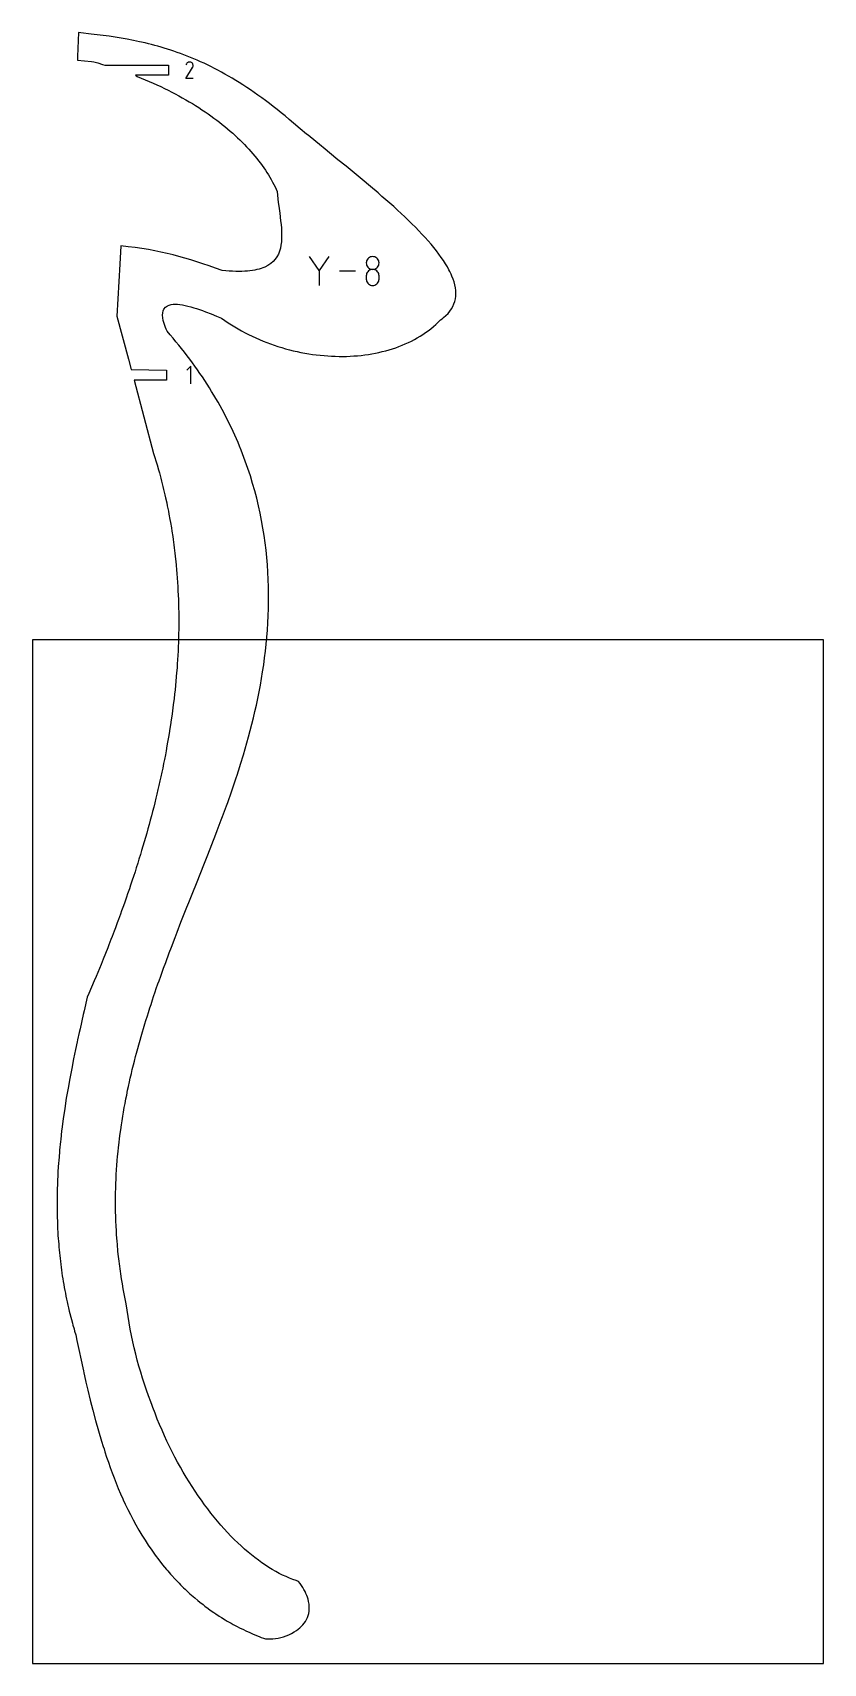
# Model space of a CAD drawing. Extents: x 0 to 216, y 0 to 445.
import ezdxf

# ---------------------------------------------------------------- set-up
doc = ezdxf.new("R2010")
doc.units = 0

msp = doc.modelspace()

# ---------------------------------------------------------------- linework, layer by layer
at = {"layer": 'annotation', "color": 1}
for p, q in [((41.989131, 436.582546), (41.858584, 436.33212)), ((42.092731, 436.729453), (41.989131, 436.582546)), ((42.217028, 436.852085), (42.092731, 436.729453)), ((42.358241, 436.949462), (42.217028, 436.852085)), ((42.512591, 437.020602), (42.358241, 436.949462)), ((42.676296, 437.064521), (42.512591, 437.020602)), ((42.845577, 437.080239), (42.676296, 437.064521)), ((43.016654, 437.066773), (42.845577, 437.080239)), ((43.185746, 437.02314), (43.016654, 437.066773)), ((43.349072, 436.94836), (43.185746, 437.02314)), ((43.49515, 436.844631), (43.349072, 436.94836)), ((43.349072, 436.94836), (43.349072, 436.94836)), ((43.617287, 436.720156), (43.49515, 436.844631)), ((43.714397, 436.578751), (43.617287, 436.720156)), ((43.785394, 436.424231), (43.714397, 436.578751)), ((43.829193, 436.26041), (43.785394, 436.424231)), ((43.844706, 436.091103), (43.829193, 436.26041)), ((41.855776, 432.603512), (43.692988, 435.561187)), ((43.84403, 432.603512), (41.855776, 432.603512)), ((43.692988, 435.561187), (43.695184, 435.563905)), ((43.692988, 435.561187), (43.692988, 435.561187)), ((43.695184, 435.563905), (43.69729, 435.566646)), ((43.69729, 435.566646), (43.69932, 435.569433)), ((43.69932, 435.569433), (43.701288, 435.572289)), ((43.701288, 435.572289), (43.703207, 435.575238)), ((43.703207, 435.575238), (43.705091, 435.578302)), ((43.705091, 435.578302), (43.706955, 435.581505)), ((43.706955, 435.581505), (43.708811, 435.58487)), ((43.708811, 435.58487), (43.710675, 435.588419)), ((43.710675, 435.588419), (43.786533, 435.751293)), ((43.710675, 435.588419), (43.710675, 435.588419)), ((43.786533, 435.751293), (43.830848, 435.920126)), ((43.830848, 435.920126), (43.844706, 436.091103)), ((78.226131, 380.177143), (75.593443, 383.98437)), ((80.858325, 383.98437), (78.226131, 380.177143)), ((91.203389, 382.833814), (91.121869, 382.538125)), ((91.333167, 383.106349), (91.203389, 382.833814)), ((91.50622, 383.350714), (91.333167, 383.106349)), ((91.717567, 383.561893), (91.50622, 383.350714)), ((91.962224, 383.734874), (91.717567, 383.561893)), ((92.23521, 383.86464), (91.962224, 383.734874)), ((92.531542, 383.946177), (92.23521, 383.86464)), ((92.846239, 383.974471), (92.531542, 383.946177)), ((93.160936, 383.946177), (92.846239, 383.974471)), ((92.846239, 383.974471), (92.846239, 383.974471)), ((93.457269, 383.86464), (93.160936, 383.946177)), ((93.730255, 383.734874), (93.457269, 383.86464)), ((93.974912, 383.561893), (93.730255, 383.734874)), ((94.186259, 383.350714), (93.974912, 383.561893)), ((94.359312, 383.106349), (94.186259, 383.350714)), ((94.489089, 382.833814), (94.359312, 383.106349)), ((94.57061, 382.538125), (94.489089, 382.833814)), ((78.226131, 380.483523), (78.226131, 376.091254)), ((88.134598, 380.037812), (83.819048, 380.037812)), ((91.121869, 382.538125), (91.093589, 382.224295)), ((91.093589, 382.224295), (91.093589, 382.224295)), ((91.093589, 382.224295), (91.121885, 381.908991)), ((91.121869, 379.029694), (91.093589, 378.714538)), ((91.093589, 378.714538), (91.093589, 377.84143)), ((91.203389, 379.326417), (91.121869, 379.029694)), ((91.121885, 381.908991), (91.203446, 381.612154)), ((91.333167, 379.599727), (91.203389, 379.326417)), ((91.203446, 381.612154), (91.333277, 381.338758)), ((91.50622, 379.844648), (91.333167, 379.599727)), ((91.333277, 381.338758), (91.506383, 381.093775)), ((91.717567, 380.056201), (91.50622, 379.844648)), ((91.506383, 381.093775), (91.71777, 380.882181)), ((91.962224, 380.229407), (91.717567, 380.056201)), ((91.71777, 380.882181), (91.962444, 380.708949)), ((92.23521, 380.359289), (91.962224, 380.229407)), ((91.962444, 380.708949), (92.235409, 380.579054)), ((92.531542, 380.440869), (92.23521, 380.359289)), ((92.235409, 380.579054), (92.531673, 380.497469)), ((92.846239, 380.469169), (92.531542, 380.440869)), ((92.531673, 380.497469), (92.846239, 380.469169)), ((92.846239, 380.469169), (93.160806, 380.497469)), ((93.160936, 380.440886), (92.846239, 380.469169)), ((92.846239, 380.469169), (92.846239, 380.469169)), ((92.846239, 380.469169), (92.846239, 380.469169)), ((93.160806, 380.497469), (93.457069, 380.579054)), ((93.457269, 380.359346), (93.160936, 380.440886)), ((93.457069, 380.579054), (93.730035, 380.708949)), ((93.730255, 380.229517), (93.457269, 380.359346)), ((93.730035, 380.708949), (93.974709, 380.882181)), ((93.974912, 380.056363), (93.730255, 380.229517)), ((93.974709, 380.882181), (94.186096, 381.093775)), ((94.186259, 379.844852), (93.974912, 380.056363)), ((94.186096, 381.093775), (94.359202, 381.338758)), ((94.359312, 379.599947), (94.186259, 379.844852)), ((94.359202, 381.338758), (94.489032, 381.612154)), ((94.489089, 379.326616), (94.359312, 379.599947)), ((94.489032, 381.612154), (94.570593, 381.908991)), ((94.57061, 379.029825), (94.489089, 379.326616)), ((94.570593, 381.908991), (94.59889, 382.224295)), ((94.59889, 382.224295), (94.57061, 382.538125)), ((94.59889, 378.714538), (94.57061, 379.029825)), ((94.59889, 382.224295), (94.59889, 382.224295)), ((94.59889, 377.84143), (94.59889, 378.714538)), ((94.59889, 378.714538), (94.59889, 378.714538)), ((91.093589, 377.84143), (91.093589, 377.84143)), ((91.093589, 377.84143), (91.121885, 377.526296)), ((91.121885, 377.526296), (91.203446, 377.229914)), ((91.203446, 377.229914), (91.333277, 376.957176)), ((91.333277, 376.957176), (91.506383, 376.712974)), ((91.506383, 376.712974), (91.71777, 376.502202)), ((91.71777, 376.502202), (91.962444, 376.329751)), ((91.962444, 376.329751), (92.235409, 376.200514)), ((92.235409, 376.200514), (92.531673, 376.119384)), ((92.531673, 376.119384), (92.846239, 376.091254)), ((92.846239, 376.091254), (93.160806, 376.119384)), ((92.846239, 376.091254), (92.846239, 376.091254)), ((93.160806, 376.119384), (93.457069, 376.200514)), ((93.457069, 376.200514), (93.730035, 376.329751)), ((93.730035, 376.329751), (93.974709, 376.502202)), ((93.974709, 376.502202), (94.186096, 376.712974)), ((94.186096, 376.712974), (94.359202, 376.957176)), ((94.359202, 376.957176), (94.489032, 377.229914)), ((94.489032, 377.229914), (94.570593, 377.526296)), ((94.570593, 377.526296), (94.59889, 377.84143)), ((43.18469, 354.030489), (42.117589, 352.963086)), ((43.18469, 349.230489), (43.18469, 354.030489))]:
    msp.add_line(p, q, dxfattribs=at)
at = {"layer": 'boundary', "color": 5}
for p, q in [((12.529985, 445.10261), (12.299812, 438.575785)), ((13.126888, 445.035912), (12.529985, 445.10261)), ((16.022847, 444.71056), (13.126888, 445.035912)), ((17.630328, 444.518024), (16.022847, 444.71056)), ((19.248222, 444.312494), (17.630328, 444.518024)), ((20.876904, 444.090649), (19.248222, 444.312494)), ((22.516598, 443.849342), (20.876904, 444.090649)), ((24.167585, 443.585346), (22.516598, 443.849342)), ((25.830321, 443.295581), (24.167585, 443.585346)), ((27.505262, 442.976745), (25.830321, 443.295581)), ((29.192936, 442.625869), (27.505262, 442.976745)), ((30.758188, 442.273662), (29.192936, 442.625869)), ((31.614482, 442.067674), (30.758188, 442.273662)), ((32.474358, 441.851675), (31.614482, 442.067674)), ((33.337835, 441.625373), (32.474358, 441.851675)), ((34.205086, 441.388403), (33.337835, 441.625373)), ((35.076149, 441.140175), (34.205086, 441.388403)), ((35.951156, 440.880372), (35.076149, 441.140175)), ((36.830205, 440.608667), (35.951156, 440.880372)), ((12.299812, 438.575785), (12.26161, 437.601787)), ((12.26161, 437.601787), (16.082392, 437.193704)), ((16.082392, 437.193704), (16.671323, 437.13078)), ((16.671323, 437.13078), (17.783181, 436.810752)), ((17.783181, 436.810752), (19.038597, 436.437487)), ((19.038597, 436.437487), (19.76258, 436.214948)), ((19.76258, 436.214948), (37.127465, 436.214948)), ((37.713438, 440.324577), (36.830205, 440.608667)), ((37.127465, 436.214948), (37.127465, 433.468948)), ((38.600867, 440.027816), (37.713438, 440.324577)), ((39.492644, 439.717977), (38.600867, 440.027816)), ((40.388926, 439.39449), (39.492644, 439.717977)), ((41.289757, 439.057115), (40.388926, 439.39449)), ((42.195395, 438.705488), (41.289757, 439.057115)), ((43.105785, 438.339174), (42.195395, 438.705488)), ((44.021206, 437.957536), (43.105785, 438.339174)), ((44.941667, 437.560618), (44.021206, 437.957536)), ((45.867437, 437.147731), (44.941667, 437.560618)), ((46.798498, 436.718651), (45.867437, 437.147731)), ((47.735114, 436.272667), (46.798498, 436.718651)), ((48.677415, 435.809854), (47.735114, 436.272667)), ((37.127465, 433.468948), (28.082381, 433.468949)), ((28.082381, 433.468949), (28.511931, 433.147228)), ((28.511931, 433.147228), (29.625868, 432.700156)), ((29.625868, 432.700156), (30.7244, 432.245488)), ((30.7244, 432.245488), (31.807494, 431.78349)), ((31.807494, 431.78349), (32.875263, 431.314187)), ((49.625487, 435.32941), (48.677415, 435.809854)), ((50.579478, 434.831083), (49.625487, 435.32941)), ((51.539527, 434.314623), (50.579478, 434.831083)), ((52.505911, 433.779343), (51.539527, 434.314623)), ((53.478695, 433.225084), (52.505911, 433.779343)), ((54.458004, 432.651346), (53.478695, 433.225084)), ((55.44405, 432.057659), (54.458004, 432.651346)), ((56.43698, 431.443661), (55.44405, 432.057659)), ((32.875263, 431.314187), (33.927708, 430.837843)), ((33.927708, 430.837843), (34.964887, 430.354507)), ((34.964887, 430.354507), (35.98682, 429.864551)), ((35.98682, 429.864551), (36.993544, 429.367652)), ((36.993544, 429.367652), (37.985087, 428.864428)), ((37.985087, 428.864428), (38.961461, 428.354744)), ((38.961461, 428.354744), (39.922632, 427.838941)), ((39.922632, 427.838941), (40.868606, 427.316775)), ((40.868606, 427.316775), (41.799525, 426.788831)), ((57.436936, 430.809056), (56.43698, 431.443661)), ((58.444133, 430.153345), (57.436936, 430.809056)), ((59.458719, 429.476212), (58.444133, 430.153345)), ((60.480866, 428.777077), (59.458719, 429.476212)), ((61.510761, 428.055631), (60.480866, 428.777077)), ((62.548471, 427.311662), (61.510761, 428.055631)), ((63.594223, 426.544232), (62.548471, 427.311662)), ((41.799525, 426.788831), (42.715242, 426.254995)), ((42.715242, 426.254995), (43.615853, 425.715389)), ((43.615853, 425.715389), (44.501376, 425.170358)), ((44.501376, 425.170358), (45.371733, 424.619821)), ((45.371733, 424.619821), (46.226996, 424.063958)), ((46.226996, 424.063958), (47.067176, 423.502985)), ((47.067176, 423.502985), (47.892164, 422.936991)), ((47.892164, 422.936991), (48.702004, 422.366216)), ((64.648218, 425.753359), (63.594223, 426.544232)), ((65.710696, 424.938585), (64.648218, 425.753359)), ((66.781693, 424.099398), (65.710696, 424.938585)), ((67.861388, 423.235361), (66.781693, 424.099398)), ((68.950005, 422.345969), (67.861388, 423.235361)), ((48.702004, 422.366216), (49.496655, 421.790503)), ((49.496655, 421.790503), (50.276188, 421.210413)), ((50.276188, 421.210413), (51.040561, 420.62588)), ((51.040561, 420.62588), (51.789756, 420.036857)), ((51.789756, 420.036857), (52.523646, 419.443913)), ((52.523646, 419.443913), (53.242398, 418.846608)), ((53.242398, 418.846608), (53.945823, 418.245577)), ((70.047726, 421.431108), (68.950005, 422.345969)), ((71.227324, 420.429834), (70.047726, 421.431108)), ((73.071789, 418.867877), (71.227324, 420.429834)), ((74.804326, 417.423824), (73.071789, 418.867877)), ((53.945823, 418.245577), (54.634071, 417.640778)), ((54.634071, 417.640778), (55.306903, 417.032354)), ((55.306903, 417.032354), (55.964511, 416.420506)), ((55.964511, 416.420506), (56.60676, 415.805318)), ((56.60676, 415.805318), (57.233618, 415.186903)), ((57.233618, 415.186903), (57.845132, 414.565333)), ((57.845132, 414.565333), (58.441236, 413.941043)), ((75.200888, 417.095283), (74.804326, 417.423824)), ((78.872888, 414.083639), (75.200888, 417.095283)), ((79.286016, 413.744566), (78.872888, 414.083639)), ((58.441236, 413.941043), (59.021821, 413.313809)), ((59.021821, 413.313809), (59.58689, 412.683948)), ((59.58689, 412.683948), (60.136602, 412.051687)), ((60.136602, 412.051687), (60.670647, 411.417109)), ((60.670647, 411.417109), (61.189253, 410.780141)), ((61.189253, 410.780141), (61.692125, 410.141264)), ((61.692125, 410.141264), (62.179477, 409.500397)), ((62.179477, 409.500397), (62.651151, 408.857642)), ((83.372443, 410.421721), (79.286016, 413.744566)), ((85.569311, 408.630919), (83.372443, 410.421721)), ((62.651151, 408.857642), (63.1072, 408.213454)), ((63.1072, 408.213454), (63.547431, 407.567648)), ((63.547431, 407.567648), (63.972001, 406.920558)), ((63.972001, 406.920558), (64.380791, 406.272078)), ((64.380791, 406.272078), (64.773789, 405.622847)), ((64.773789, 405.622847), (65.150995, 404.972433)), ((87.784187, 406.814924), (85.569311, 408.630919)), ((90.004777, 404.977845), (87.784187, 406.814924)), ((65.150995, 404.972433), (65.512298, 404.321323)), ((65.512298, 404.321323), (65.857664, 403.669543)), ((65.857664, 403.669543), (66.187252, 403.017344)), ((66.187252, 403.017344), (66.500852, 402.364706)), ((66.500852, 402.364706), (66.798503, 401.711965)), ((66.798503, 401.711965), (66.871856, 400.757988)), ((66.871856, 400.757988), (66.959207, 399.773401)), ((92.218505, 403.123427), (90.004777, 404.977845)), ((94.300637, 401.353666), (92.218505, 403.123427)), ((95.38617, 400.417192), (94.300637, 401.353666)), ((66.959207, 399.773401), (67.067529, 398.776041)), ((67.067529, 398.776041), (67.191015, 397.7694)), ((67.191015, 397.7694), (67.454578, 395.778331)), ((96.461861, 399.478659), (95.38617, 400.417192)), ((97.52622, 398.538841), (96.461861, 399.478659)), ((98.577388, 397.598284), (97.52622, 398.538841)), ((99.613736, 396.657508), (98.577388, 397.598284)), ((100.633497, 395.716745), (99.613736, 396.657508)), ((67.454578, 395.778331), (67.711449, 393.751683)), ((67.711449, 393.751683), (67.824028, 392.719097)), ((67.824028, 392.719097), (67.911344, 391.73041)), ((67.911344, 391.73041), (67.971146, 390.756934)), ((101.635065, 394.776928), (100.633497, 395.716745)), ((102.616656, 393.838279), (101.635065, 394.776928)), ((103.576465, 392.901502), (102.616656, 393.838279)), ((104.512752, 391.966966), (103.576465, 392.901502)), ((105.423746, 391.03557), (104.512752, 391.966966)), ((67.923717, 387.955397), (67.811345, 387.079987)), ((67.983786, 388.870153), (67.923717, 387.955397)), ((67.971146, 390.756934), (67.997402, 389.802352)), ((67.997402, 389.802352), (67.983786, 388.870153)), ((106.307762, 390.107457), (105.423746, 391.03557)), ((107.162909, 389.183422), (106.307762, 390.107457)), ((107.987374, 388.263946), (107.162909, 389.183422)), ((108.779452, 387.349488), (107.987374, 388.263946)), ((109.537309, 386.440834), (108.779452, 387.349488)), ((24.083151, 386.896796), (23.804229, 381.870173)), ((26.069595, 386.678011), (24.083151, 386.896796)), ((27.980086, 386.435502), (26.069595, 386.678011)), ((29.823441, 386.168683), (27.980086, 386.435502)), ((31.608473, 385.876708), (29.823441, 386.168683)), ((33.343905, 385.559082), (31.608473, 385.876708)), ((35.03871, 385.215036), (33.343905, 385.559082)), ((36.701647, 384.843828), (35.03871, 385.215036)), ((38.341626, 384.444974), (36.701647, 384.843828)), ((39.96754, 384.017678), (38.341626, 384.444974)), ((41.588286, 383.561164), (39.96754, 384.017678)), ((43.213012, 383.074838), (41.588286, 383.561164)), ((44.850586, 382.557895), (43.213012, 383.074838)), ((66.247833, 383.27073), (65.682485, 382.648279)), ((66.714894, 383.945021), (66.247833, 383.27073)), ((67.098599, 384.666653), (66.714894, 383.945021)), ((67.405037, 385.432131), (67.098599, 384.666653)), ((67.640604, 386.237671), (67.405037, 385.432131)), ((67.811345, 387.079987), (67.640604, 386.237671)), ((110.259057, 385.538247), (109.537309, 386.440834)), ((110.943013, 384.64263), (110.259057, 385.538247)), ((111.587292, 383.75438), (110.943013, 384.64263)), ((112.190012, 382.873985), (111.587292, 383.75438)), ((112.749469, 382.002136), (112.190012, 382.873985)), ((23.804229, 381.870173), (23.023254, 367.680496)), ((46.510247, 382.009538), (44.850586, 382.557895)), ((48.201028, 381.429136), (46.510247, 382.009538)), ((49.932218, 380.815785), (48.201028, 381.429136)), ((51.713044, 380.168699), (49.932218, 380.815785)), ((52.70994, 380.073741), (51.713044, 380.168699)), ((53.667968, 380.001109), (52.70994, 380.073741)), ((54.58781, 379.950765), (53.667968, 380.001109)), ((55.469952, 379.922235), (54.58781, 379.950765)), ((56.315016, 379.914954), (55.469952, 379.922235)), ((57.123803, 379.928613), (56.315016, 379.914954)), ((57.896939, 379.962741), (57.123803, 379.928613)), ((58.634974, 380.017088), (57.896939, 379.962741)), ((59.338682, 380.091077), (58.634974, 380.017088)), ((60.008646, 380.18419), (59.338682, 380.091077)), ((60.645678, 380.296355), (60.008646, 380.18419)), ((61.250491, 380.42665), (60.645678, 380.296355)), ((61.823669, 380.575141), (61.250491, 380.42665)), ((62.365991, 380.741144), (61.823669, 380.575141)), ((62.878203, 380.924195), (62.365991, 380.741144)), ((63.361091, 381.123932), (62.878203, 380.924195)), ((64.241495, 381.571703), (63.361091, 381.123932)), ((65.013347, 382.081101), (64.241495, 381.571703)), ((65.682485, 382.648279), (65.013347, 382.081101)), ((113.263846, 381.139434), (112.749469, 382.002136)), ((113.674711, 380.399504), (113.263846, 381.139434)), ((113.920974, 379.919822), (113.674711, 380.399504)), ((114.293511, 379.13826), (113.920974, 379.919822)), ((114.497243, 378.667118), (114.293511, 379.13826)), ((114.816515, 377.846055), (114.497243, 378.667118)), ((115.081926, 377.036957), (114.816515, 377.846055)), ((115.291437, 376.240311), (115.081926, 377.036957)), ((115.443448, 375.456586), (115.291437, 376.240311)), ((115.536138, 374.686543), (115.443448, 375.456586)), ((115.56765, 373.930842), (115.536138, 374.686543)), ((115.536327, 373.189861), (115.56765, 373.930842)), ((35.642671, 369.143551), (35.859979, 369.642888)), ((35.859979, 369.642888), (36.254461, 370.151794)), ((36.254461, 370.151794), (36.81982, 370.550854)), ((36.81982, 370.550854), (37.316957, 370.752423)), ((37.316957, 370.752423), (37.824139, 370.876532)), ((37.824139, 370.876532), (38.379712, 370.946653)), ((38.379712, 370.946653), (38.923415, 370.967563)), ((38.923415, 370.967563), (39.560884, 370.944574)), ((39.560884, 370.944574), (40.234124, 370.877931)), ((40.234124, 370.877931), (40.938753, 370.771426)), ((40.938753, 370.771426), (41.670459, 370.628683)), ((41.670459, 370.628683), (42.424661, 370.453376)), ((42.424661, 370.453376), (43.19695, 370.249095)), ((43.19695, 370.249095), (43.982978, 370.019579)), ((43.982978, 370.019579), (44.778077, 369.76867)), ((44.778077, 369.76867), (45.577858, 369.499706)), ((45.577858, 369.499706), (46.377723, 369.216517)), ((113.930564, 369.085971), (114.375569, 369.726447)), ((114.375569, 369.726447), (114.747281, 370.385006)), ((114.747281, 370.385006), (115.047545, 371.061213)), ((115.047545, 371.061213), (115.278047, 371.75439)), ((115.278047, 371.75439), (115.440363, 372.464207)), ((115.440363, 372.464207), (115.536327, 373.189861)), ((23.023254, 367.680496), (26.161039, 355.94362)), ((35.491868, 367.994649), (35.526926, 368.609332)), ((35.542126, 367.295854), (35.491868, 367.994649)), ((35.526926, 368.609332), (35.642671, 369.143551)), ((35.682543, 366.509088), (35.542126, 367.295854)), ((35.889034, 365.73139), (35.682543, 366.509088)), ((36.07317, 365.155587), (35.889034, 365.73139)), ((36.253859, 364.656332), (36.07317, 365.155587)), ((46.377723, 369.216517), (47.17301, 368.923034)), ((47.17301, 368.923034), (48.731808, 368.319229)), ((48.731808, 368.319229), (50.216974, 367.718096)), ((50.216974, 367.718096), (51.590883, 367.149357)), ((51.590883, 367.149357), (52.468094, 366.52381)), ((52.468094, 366.52381), (53.359204, 365.917364)), ((53.359204, 365.917364), (54.263475, 365.329871)), ((54.263475, 365.329871), (55.1806, 364.761729)), ((109.420451, 364.851942), (110.087144, 365.438057)), ((110.087144, 365.438057), (110.733224, 366.04475)), ((110.733224, 366.04475), (111.358212, 366.672277)), ((111.358212, 366.672277), (111.772815, 366.996027)), ((111.772815, 366.996027), (112.186483, 367.316556)), ((112.186483, 367.316556), (112.814353, 367.862089)), ((112.814353, 367.862089), (113.410725, 368.464471)), ((113.410725, 368.464471), (113.930564, 369.085971)), ((36.460811, 364.13215), (36.253859, 364.656332)), ((36.694806, 363.582678), (36.460811, 364.13215)), ((37.519628, 362.640994), (36.694806, 363.582678)), ((38.330635, 361.696071), (37.519628, 362.640994)), ((39.127964, 360.747894), (38.330635, 361.696071)), ((39.911538, 359.796563), (39.127964, 360.747894)), ((55.1806, 364.761729), (56.10994, 364.212777)), ((56.10994, 364.212777), (57.051061, 363.682954)), ((57.051061, 363.682954), (58.003396, 363.172287)), ((58.003396, 363.172287), (58.966277, 362.680898)), ((58.966277, 362.680898), (59.939372, 362.208723)), ((59.939372, 362.208723), (60.922123, 361.755897)), ((60.922123, 361.755897), (61.913885, 361.322163)), ((61.913885, 361.322163), (62.914074, 360.907921)), ((62.914074, 360.907921), (63.922298, 360.512916)), ((102.585862, 360.502634), (103.412583, 360.90388)), ((103.412583, 360.90388), (104.223815, 361.325658)), ((104.223815, 361.325658), (105.019018, 361.767725)), ((105.019018, 361.767725), (105.797494, 362.2305)), ((105.797494, 362.2305), (106.558741, 362.71361)), ((106.558741, 362.71361), (107.302295, 363.217318)), ((107.302295, 363.217318), (108.027468, 363.741603)), ((108.027468, 363.741603), (108.733674, 364.28652)), ((108.733674, 364.28652), (109.420451, 364.851942)), ((40.681381, 358.842255), (39.911538, 359.796563)), ((41.437658, 357.884959), (40.681381, 358.842255)), ((42.180442, 356.924752), (41.437658, 357.884959)), ((42.909613, 355.961743), (42.180442, 356.924752)), ((63.922298, 360.512916), (64.93793, 360.137193)), ((64.93793, 360.137193), (65.960331, 359.781017)), ((65.960331, 359.781017), (66.989119, 359.444219)), ((66.989119, 359.444219), (68.023564, 359.126716)), ((68.023564, 359.126716), (69.063241, 358.828758)), ((69.063241, 358.828758), (70.107445, 358.55038)), ((70.107445, 358.55038), (71.155721, 358.291432)), ((71.155721, 358.291432), (72.207445, 358.051973)), ((72.207445, 358.051973), (73.262108, 357.832145)), ((73.262108, 357.832145), (74.319045, 357.631899)), ((74.319045, 357.631899), (75.377741, 357.451392)), ((75.377741, 357.451392), (76.437643, 357.290492)), ((76.437643, 357.290492), (77.450189, 357.15562)), ((77.450189, 357.15562), (78.528729, 357.029624)), ((78.528729, 357.029624), (79.559896, 356.929442)), ((79.559896, 356.929442), (80.589516, 356.84908)), ((80.589516, 356.84908), (81.617195, 356.788407)), ((81.617195, 356.788407), (82.642304, 356.747311)), ((82.642304, 356.747311), (83.664246, 356.726074)), ((83.664246, 356.726074), (84.682506, 356.724776)), ((84.682506, 356.724776), (85.696631, 356.743081)), ((85.696631, 356.743081), (86.705879, 356.781487)), ((86.705879, 356.781487), (87.709844, 356.839602)), ((87.709844, 356.839602), (88.707849, 356.917619)), ((88.707849, 356.917619), (89.69937, 357.015713)), ((89.69937, 357.015713), (90.683866, 357.133795)), ((90.683866, 357.133795), (91.660858, 357.271946)), ((91.660858, 357.271946), (92.629593, 357.430078)), ((92.629593, 357.430078), (93.589639, 357.608378)), ((93.589639, 357.608378), (94.540383, 357.806703)), ((94.540383, 357.806703), (95.481314, 358.025293)), ((95.481314, 358.025293), (96.411784, 358.263914)), ((96.411784, 358.263914), (97.331229, 358.522787)), ((97.331229, 358.522787), (98.239229, 358.802023)), ((98.239229, 358.802023), (99.135027, 359.101542)), ((99.135027, 359.101542), (100.018179, 359.421357)), ((100.018179, 359.421357), (100.88805, 359.761414)), ((100.88805, 359.761414), (101.744127, 360.121868)), ((101.744127, 360.121868), (102.585862, 360.502634)), ((26.161039, 355.94362), (26.90625, 353.153487)), ((26.90625, 353.153487), (36.524591, 353.003489)), ((36.524591, 353.003489), (36.524591, 350.257489)), ((43.6254, 354.995791), (42.909613, 355.961743)), ((44.327734, 354.027301), (43.6254, 354.995791)), ((45.0167, 353.056189), (44.327734, 354.027301)), ((45.692324, 352.082501), (45.0167, 353.056189)), ((46.354753, 351.106314), (45.692324, 352.082501)), ((36.524591, 350.257489), (27.7301, 350.257489)), ((27.7301, 350.257489), (33.03767, 330.196933)), ((47.004055, 350.1278), (46.354753, 351.106314)), ((47.640113, 349.146989), (47.004055, 350.1278)), ((48.263116, 348.163838), (47.640113, 349.146989)), ((48.873069, 347.178627), (48.263116, 348.163838)), ((49.470027, 346.191296), (48.873069, 347.178627)), ((50.054189, 345.201869), (49.470027, 346.191296)), ((50.625388, 344.210577), (50.054189, 345.201869)), ((51.183781, 343.217257), (50.625388, 344.210577)), ((51.729527, 342.222345), (51.183781, 343.217257)), ((52.262516, 341.225699), (51.729527, 342.222345)), ((52.782939, 340.227253), (52.262516, 341.225699)), ((53.290831, 339.227347), (52.782939, 340.227253)), ((53.786238, 338.225979), (53.290831, 339.227347)), ((54.26929, 337.223016), (53.786238, 338.225979)), ((54.739894, 336.218865), (54.26929, 337.223016)), ((55.198297, 335.21336), (54.739894, 336.218865)), ((55.644458, 334.206808), (55.198297, 335.21336)), ((56.078476, 333.198929), (55.644458, 334.206808)), ((33.03767, 330.196933), (33.293818, 329.3721)), ((56.50051, 332.190128), (56.078476, 333.198929)), ((56.910502, 331.180411), (56.50051, 332.190128)), ((57.308571, 330.169649), (56.910502, 331.180411)), ((57.694772, 329.158316), (57.308571, 330.169649)), ((33.293818, 329.3721), (33.72791, 327.971254)), ((33.72791, 327.971254), (33.96856, 327.148139)), ((33.96856, 327.148139), (34.38012, 325.73739)), ((34.38012, 325.73739), (34.605696, 324.915458)), ((58.069223, 328.145891), (57.694772, 329.158316)), ((58.432002, 327.13313), (58.069223, 328.145891)), ((58.783126, 326.119516), (58.432002, 327.13313)), ((59.122755, 325.105486), (58.783126, 326.119516)), ((59.450928, 324.091054), (59.122755, 325.105486)), ((34.605696, 324.915458), (34.994621, 323.495588)), ((34.994621, 323.495588), (35.205397, 322.674454)), ((35.205397, 322.674454), (35.571358, 321.246259)), ((35.571358, 321.246259), (35.767756, 320.4254)), ((60.073279, 322.060955), (59.450928, 324.091054)), ((60.650753, 320.030035), (60.073279, 322.060955)), ((35.767756, 320.4254), (36.110806, 318.989457)), ((36.110806, 318.989457), (36.293114, 318.168398)), ((36.293114, 318.168398), (36.613159, 316.725421)), ((36.613159, 316.725421), (36.781646, 315.903852)), ((61.184089, 317.998831), (60.650753, 320.030035)), ((61.674003, 315.967966), (61.184089, 317.998831)), ((36.781646, 315.903852), (37.078619, 314.454588)), ((37.078619, 314.454588), (37.233523, 313.632009)), ((37.233523, 313.632009), (37.507356, 312.177086)), ((37.507356, 312.177086), (37.648947, 311.352986)), ((62.121227, 313.937736), (61.674003, 315.967966)), ((62.526513, 311.909087), (62.121227, 313.937736)), ((62.890445, 309.882469), (62.526513, 311.909087)), ((37.648947, 311.352986), (37.899849, 309.893141)), ((37.899849, 309.893141), (38.028332, 309.06715)), ((38.028332, 309.06715), (38.256248, 307.603025)), ((38.256248, 307.603025), (38.371793, 306.774708)), ((63.213976, 307.858457), (62.890445, 309.882469)), ((63.497859, 305.83776), (63.213976, 307.858457)), ((38.371793, 306.774708), (38.576845, 305.306996)), ((38.576845, 305.306996), (38.679606, 304.475874)), ((38.679606, 304.475874), (38.861935, 303.005301)), ((38.861935, 303.005301), (38.952104, 302.17095)), ((63.742904, 303.820554), (63.497859, 305.83776)), ((63.949863, 301.807912), (63.742904, 303.820554)), ((38.952104, 302.17095), (39.111917, 300.698167)), ((39.111917, 300.698167), (39.189585, 299.860196)), ((39.189585, 299.860196), (39.327019, 298.385911)), ((39.327019, 298.385911), (39.392314, 297.543786)), ((64.119626, 299.800173), (63.949863, 301.807912)), ((64.25303, 297.797835), (64.119626, 299.800173)), ((39.392314, 297.543786), (39.507638, 296.068646)), ((39.507638, 296.068646), (39.560574, 295.221988)), ((39.560574, 295.221988), (39.653931, 293.746723)), ((64.350841, 295.801651), (64.25303, 297.797835)), ((64.414145, 293.812193), (64.350841, 295.801651)), ((64.443574, 291.829836), (64.414145, 293.812193)), ((39.653931, 293.746723), (39.694686, 292.895012)), ((39.694686, 292.895012), (39.766526, 291.420309)), ((39.766526, 291.420309), (39.79507, 290.563107)), ((39.79507, 290.563107), (39.84557, 289.089593)), ((64.404984, 287.889226), (64.440225, 289.855274)), ((64.440225, 289.855274), (64.443574, 291.829836)), ((39.84557, 289.089593), (39.861929, 288.226465)), ((39.861929, 288.226465), (39.891396, 286.754984)), ((39.891396, 286.754984), (39.895655, 285.885464)), ((39.895655, 285.885464), (39.904598, 284.416517)), ((64.242541, 283.98452), (64.338755, 285.932049)), ((64.338755, 285.932049), (64.404984, 287.889226)), ((39.865264, 281.190843), (39.834115, 279.7293)), ((39.885337, 282.07461), (39.865264, 281.190843)), ((39.89668, 283.540131), (39.885337, 282.07461)), ((39.904598, 284.416517), (39.89668, 283.540131)), ((63.963719, 280.120407), (64.117189, 282.04703)), ((64.117189, 282.04703), (64.242541, 283.98452)), ((39.706632, 276.481148), (39.637143, 275.029825)), ((39.751169, 277.381005), (39.706632, 276.481148)), ((39.80179, 278.837699), (39.751169, 277.381005)), ((39.834115, 279.7293), (39.80179, 278.837699)), ((63.344681, 274.410643), (63.576448, 276.301511)), ((63.576448, 276.301511), (63.783139, 278.204965)), ((63.783139, 278.204965), (63.963719, 280.120407)), ((39.422945, 271.758145), (39.317015, 270.319984)), ((39.492221, 272.676077), (39.422945, 271.758145)), ((39.580234, 274.121132), (39.492221, 272.676077)), ((39.637143, 275.029825), (39.580234, 274.121132)), ((62.809797, 270.668899), (63.08878, 272.532867)), ((63.08878, 272.532867), (63.344681, 274.410643)), ((39.111744, 267.961775), (39.017318, 267.023813)), ((39.235178, 269.392287), (39.111744, 267.961775)), ((39.317015, 270.319984), (39.235178, 269.392287)), ((62.186835, 266.984544), (62.508779, 268.819151)), ((62.508779, 268.819151), (62.809797, 270.668899)), ((38.613195, 263.239893), (38.493101, 262.279904)), ((38.769822, 264.652939), (38.613195, 263.239893)), ((38.87701, 265.601705), (38.769822, 264.652939)), ((39.017318, 267.023813), (38.87701, 265.601705)), ((61.105943, 261.576823), (61.484361, 263.362668)), ((61.484361, 263.362668), (61.845037, 265.165477)), ((61.845037, 265.165477), (62.186835, 266.984544)), ((37.999952, 258.512578), (37.853614, 257.528502)), ((38.187516, 259.905083), (37.999952, 258.512578)), ((38.32067, 260.876838), (38.187516, 259.905083)), ((38.493101, 262.279904), (38.32067, 260.876838)), ((60.300201, 258.058313), (60.710764, 259.808411)), ((60.710764, 259.808411), (61.105943, 261.576823)), ((37.275793, 253.781616), (37.102469, 252.771476)), ((37.491765, 255.150523), (37.275793, 253.781616)), ((37.651533, 256.147398), (37.491765, 255.150523)), ((37.853614, 257.528502), (37.651533, 256.147398)), ((58.98637, 252.923868), (59.436895, 254.615395)), ((59.436895, 254.615395), (59.875156, 256.327108)), ((59.875156, 256.327108), (60.300201, 258.058313)), ((36.686181, 250.391479), (36.444451, 249.049265)), ((36.87333, 251.41552), (36.686181, 250.391479)), ((37.102469, 252.771476), (36.87333, 251.41552)), ((57.573601, 247.977477), (58.053656, 249.604244)), ((58.053656, 249.604244), (58.524963, 251.253269)), ((58.524963, 251.253269), (58.98637, 252.923868)), ((35.774262, 245.629894), (35.50959, 244.317531)), ((35.989689, 246.683185), (35.774262, 245.629894)), ((36.243268, 248.010857), (35.989689, 246.683185)), ((36.444451, 249.049265), (36.243268, 248.010857)), ((56.592351, 244.793734), (56.803123, 245.468244)), ((56.803123, 245.468244), (57.573601, 247.977477)), ((34.760053, 240.867886), (34.47542, 239.588676)), ((35.004684, 241.952625), (34.760053, 240.867886)), ((35.279725, 243.248787), (35.004684, 241.952625)), ((35.50959, 244.317531), (35.279725, 243.248787)), ((54.951656, 239.810526), (55.590614, 241.707658)), ((55.590614, 241.707658), (55.813777, 242.385998)), ((55.813777, 242.385998), (56.592351, 244.793734)), ((33.647331, 236.107693), (33.345753, 234.865061)), ((33.922238, 237.226035), (33.647331, 236.107693)), ((34.215775, 238.48739), (33.922238, 237.226035)), ((34.47542, 239.588676), (34.215775, 238.48739)), ((53.259639, 234.995263), (54.294256, 237.90652)), ((54.294256, 237.90652), (54.951656, 239.810526)), ((32.746444, 232.505942), (32.440124, 231.35169)), ((33.055284, 233.729007), (32.746444, 232.505942)), ((33.345753, 234.865061), (33.055284, 233.729007)), ((51.862871, 231.186913), (52.927956, 234.077346)), ((52.927956, 234.077346), (53.259639, 234.995263)), ((31.481581, 227.794666), (31.14262, 226.602228)), ((31.802411, 228.975954), (31.481581, 227.794666)), ((32.124891, 230.149027), (31.802411, 228.975954)), ((32.440124, 231.35169), (32.124891, 230.149027)), ((50.019257, 226.329589), (50.412791, 227.350892)), ((50.412791, 227.350892), (51.500245, 230.218782)), ((51.500245, 230.218782), (51.862871, 231.186913)), ((30.131878, 223.094946), (29.758942, 221.861887)), ((30.461292, 224.230759), (30.131878, 223.094946)), ((30.81705, 225.443232), (30.461292, 224.230759)), ((31.14262, 226.602228), (30.81705, 225.443232)), ((47.805598, 220.657324), (50.019257, 226.329589)), ((28.70177, 218.409443), (28.293529, 217.133292)), ((29.036167, 219.495963), (28.70177, 218.409443)), ((29.426578, 220.75023), (29.036167, 219.495963)), ((29.758942, 221.861887), (29.426578, 220.75023)), ((44.719511, 212.88095), (46.931925, 218.454027)), ((46.931925, 218.454027), (47.805598, 220.657324)), ((27.195951, 213.741012), (26.750855, 212.419165)), ((27.531588, 214.774276), (27.195951, 213.741012)), ((27.958061, 216.072872), (27.531588, 214.774276)), ((28.293529, 217.133292), (27.958061, 216.072872)), ((25.951934, 210.068463), (25.618944, 209.092662)), ((26.416016, 211.414083), (25.951934, 210.068463)), ((26.750855, 212.419165), (26.416016, 211.414083)), ((42.651886, 207.704407), (43.735426, 210.439818)), ((43.735426, 210.439818), (44.719511, 212.88095)), ((24.301885, 205.381592), (23.975531, 204.467638)), ((24.805271, 206.777053), (24.301885, 205.381592)), ((25.135457, 207.722504), (24.805271, 206.777053)), ((25.618944, 209.092662), (25.135457, 207.722504)), ((41.056391, 203.67047), (42.118422, 206.377254)), ((42.118422, 206.377254), (42.651886, 207.704407)), ((22.586157, 200.716554), (22.270758, 199.869055)), ((23.130477, 202.164816), (22.586157, 200.716554)), ((23.451898, 203.046164), (23.130477, 202.164816)), ((23.975531, 204.467638), (23.451898, 203.046164)), ((39.466503, 199.597515), (40.501147, 202.275534)), ((40.501147, 202.275534), (41.056391, 203.67047)), ((20.809735, 196.076565), (20.509642, 195.300521)), ((21.396975, 197.580841), (20.809735, 196.076565)), ((21.705278, 198.393228), (21.396975, 197.580841)), ((22.270758, 199.869055), (21.705278, 198.393228)), ((37.891089, 195.48343), (38.892836, 198.13335)), ((38.892836, 198.13335), (39.466503, 199.597515)), ((19.254799, 192.169202), (18.697354, 190.765476)), ((20.509642, 195.300521), (19.254799, 192.169202)), ((36.339101, 191.326008), (37.303041, 193.949069)), ((37.303041, 193.949069), (37.891089, 195.48343)), ((17.347461, 187.505788), (16.839197, 186.26771)), ((18.697354, 190.765476), (17.347461, 187.505788)), ((34.520712, 186.299301), (34.974111, 187.589825)), ((34.974111, 187.589825), (35.276864, 188.42419)), ((35.276864, 188.42419), (35.741303, 189.720912)), ((35.741303, 189.720912), (36.339101, 191.326008)), ((15.389456, 182.871011), (14.940759, 181.810968)), ((16.839197, 186.26771), (15.389456, 182.871011)), ((33.043093, 182.013035), (33.472804, 183.292643)), ((33.472804, 183.292643), (33.775664, 184.162336)), ((33.775664, 184.162336), (34.21748, 185.447226)), ((34.21748, 185.447226), (34.520712, 186.299301)), ((14.08131, 178.118756), (13.840198, 177.074791)), ((14.940759, 181.810968), (14.08131, 178.118756)), ((31.620007, 177.676225), (32.024483, 178.947043)), ((32.024483, 178.947043), (32.324107, 179.851101)), ((32.324107, 179.851101), (32.741484, 181.126017)), ((32.741484, 181.126017), (33.043093, 182.013035)), ((13.840198, 177.074791), (12.955101, 173.175618)), ((30.261429, 173.286151), (30.639235, 174.551091)), ((30.639235, 174.551091), (30.932006, 175.48803)), ((30.932006, 175.48803), (31.323379, 176.755496)), ((31.323379, 176.755496), (31.620007, 177.676225)), ((12.17603, 169.654247), (11.735221, 167.592069)), ((12.285381, 170.15507), (12.17603, 169.654247)), ((12.728241, 172.168709), (12.285381, 170.15507)), ((12.955101, 173.175618), (12.728241, 172.168709)), ((28.977617, 168.840006), (29.327442, 170.102644)), ((29.327442, 170.102644), (29.609516, 171.070285)), ((29.609516, 171.070285), (29.973561, 172.333536)), ((29.973561, 172.333536), (30.261429, 173.286151)), ((11.195243, 164.990997), (10.668873, 162.353395)), ((11.735221, 167.592069), (11.195243, 164.990997)), ((27.779225, 164.334685), (28.099859, 165.599517)), ((28.099859, 165.599517), (28.367096, 166.594941)), ((28.367096, 166.594941), (28.702481, 167.858016)), ((28.702481, 167.858016), (28.977617, 168.840006)), ((10.668873, 162.353395), (10.159662, 159.680547)), ((26.676949, 159.76684), (26.967139, 161.039318)), ((26.967139, 161.039318), (27.215394, 162.058775)), ((27.215394, 162.058775), (27.520944, 163.326725)), ((27.520944, 163.326725), (27.779225, 164.334685)), ((9.671122, 156.973904), (9.206796, 154.23506)), ((10.159662, 159.680547), (9.671122, 156.973904)), ((25.682178, 155.133112), (25.940363, 156.419799)), ((25.940363, 156.419799), (26.165398, 157.458475)), ((26.165398, 157.458475), (26.439745, 158.737167)), ((26.439745, 158.737167), (26.676949, 159.76684)), ((8.770342, 151.465376), (8.365183, 148.666463)), ((9.206796, 154.23506), (8.770342, 151.465376)), ((24.80631, 150.429672), (25.030841, 151.738215)), ((25.030841, 151.738215), (25.228664, 152.79032)), ((25.228664, 152.79032), (25.470267, 154.086913)), ((25.470267, 154.086913), (25.682178, 155.133112)), ((8.365183, 148.666463), (7.99488, 145.839905)), ((24.061325, 145.652681), (24.249826, 146.991947)), ((24.249826, 146.991947), (24.416685, 148.050602)), ((24.416685, 148.050602), (24.623519, 149.37336)), ((24.623519, 149.37336), (24.80631, 150.429672)), ((7.603422, 142.460629), (7.373207, 140.110036)), ((7.663107, 142.987195), (7.603422, 142.460629)), ((7.930127, 145.334627), (7.663107, 142.987195)), ((7.99488, 145.839905), (7.930127, 145.334627)), ((23.609162, 142.178259), (23.74182, 143.235367)), ((23.74182, 143.235367), (23.91123, 144.593732)), ((23.91123, 144.593732), (24.061325, 145.652681)), ((7.319049, 139.555623), (7.128702, 137.209841)), ((7.373207, 140.110036), (7.319049, 139.555623)), ((23.12061, 137.294268), (23.216627, 138.340592)), ((23.216627, 138.340592), (23.345147, 139.745252)), ((23.345147, 139.745252), (23.459715, 140.798173)), ((23.459715, 140.798173), (23.609162, 142.178259)), ((6.892847, 133.655601), (6.789495, 131.346262)), ((6.933015, 134.288092), (6.892847, 133.655601)), ((7.080905, 136.620318), (6.933015, 134.288092)), ((7.128702, 137.209841), (7.080905, 136.620318)), ((22.854339, 133.362231), (22.937246, 134.825031)), ((22.937246, 134.825031), (23.014286, 135.862135)), ((23.014286, 135.862135), (23.12061, 137.294268)), ((6.724199, 129.516484), (6.690322, 128.018673)), ((6.758706, 130.662504), (6.724199, 129.516484)), ((6.789495, 131.346262), (6.758706, 130.662504)), ((22.668614, 128.296254), (22.699932, 129.830009)), ((22.699932, 129.830009), (22.738549, 130.840434)), ((22.738549, 130.840434), (22.796483, 132.337011)), ((22.796483, 132.337011), (22.854339, 133.362231)), ((6.671565, 126.515379), (6.66839, 125.00675)), ((6.66839, 125.00675), (6.681147, 123.492988)), ((6.690322, 128.018673), (6.671565, 126.515379)), ((22.645593, 124.757216), (22.646299, 125.72919)), ((22.673397, 123.13881), (22.645593, 124.757216)), ((22.646299, 125.72919), (22.649099, 127.303536)), ((22.649099, 127.303536), (22.668614, 128.296254)), ((6.681147, 123.492988), (6.710384, 121.974113)), ((6.710384, 121.974113), (6.756633, 120.450254)), ((6.756633, 120.450254), (6.820244, 118.921562)), ((22.690941, 122.19078), (22.673397, 123.13881)), ((22.751758, 120.524704), (22.690941, 122.19078)), ((22.786903, 119.60373), (22.751758, 120.524704)), ((6.820244, 118.921562), (6.901678, 117.38822)), ((6.901678, 117.38822), (6.930827, 116.867481)), ((6.930827, 116.867481), (7.001327, 115.850234)), ((7.001327, 115.850234), (7.03837, 115.304249)), ((22.8834, 117.886351), (22.786903, 119.60373)), ((22.935182, 116.99574), (22.8834, 117.886351)), ((23.070087, 115.223489), (22.935182, 116.99574)), ((7.03837, 115.304249), (7.119822, 114.307791)), ((7.119822, 114.307791), (7.165683, 113.73547)), ((7.165683, 113.73547), (7.257626, 112.761018)), ((7.257626, 112.761018), (7.313165, 112.161279)), ((7.313165, 112.161279), (7.415154, 111.209987)), ((23.137256, 114.366557), (23.070087, 115.223489)), ((23.313601, 112.535804), (23.137256, 114.366557)), ((23.394749, 111.715753), (23.313601, 112.535804)), ((23.616095, 109.822793), (23.394749, 111.715753)), ((7.415154, 111.209987), (7.481294, 110.581758)), ((7.481294, 110.581758), (7.592866, 109.654791)), ((7.592866, 109.654791), (7.670667, 108.99707)), ((7.670667, 108.99707), (7.79126, 108.095566)), ((7.79126, 108.095566), (7.881776, 107.40741)), ((7.881776, 107.40741), (8.010764, 106.532436)), ((23.709596, 109.042913), (23.616095, 109.822793)), ((23.97936, 107.084305), (23.709596, 109.042913)), ((24.083256, 106.347855), (23.97936, 107.084305)), ((8.010764, 106.532436), (8.115089, 105.812943)), ((8.115089, 105.812943), (8.251997, 104.965462)), ((8.251997, 104.965462), (8.371479, 104.213778)), ((8.371479, 104.213778), (8.515423, 103.394768)), ((8.515423, 103.394768), (8.651152, 102.610104)), ((8.651152, 102.610104), (8.801437, 101.820488)), ((24.292772, 104.991854), (24.083256, 106.347855)), ((24.517632, 103.630221), (24.292772, 104.991854)), ((24.758014, 102.262884), (24.517632, 103.630221)), ((8.801437, 101.820488), (8.954721, 101.002161)), ((8.954721, 101.002161), (9.110592, 100.242718)), ((9.110592, 100.242718), (9.282849, 99.390105)), ((9.282849, 99.390105), (9.443391, 98.661565)), ((9.443391, 98.661565), (9.635933, 97.77404)), ((25.014371, 100.889717), (24.758014, 102.262884)), ((25.286612, 99.510882), (25.014371, 100.889717)), ((25.575303, 98.126184), (25.286612, 99.510882)), ((25.807703, 96.386052), (25.575303, 98.126184)), ((9.635933, 97.77404), (9.800417, 97.077107)), ((9.800417, 97.077107), (10.014845, 96.154222)), ((10.014845, 96.154222), (10.182226, 95.489515)), ((10.182226, 95.489515), (10.419865, 94.530908)), ((10.419865, 94.530908), (10.589182, 93.898928)), ((10.589182, 93.898928), (10.851507, 92.904231)), ((26.066633, 94.653158), (25.807703, 96.386052)), ((26.351659, 92.927935), (26.066633, 94.653158)), ((10.851507, 92.904231), (11.021852, 92.305432)), ((11.021852, 92.305432), (11.310548, 91.274466)), ((11.310548, 91.274466), (11.480875, 90.709215)), ((11.480875, 90.709215), (11.797432, 89.641839)), ((11.797432, 89.641839), (12.115888, 88.156282)), ((26.662264, 91.210786), (26.351659, 92.927935)), ((26.998018, 89.502197), (26.662264, 91.210786)), ((27.358628, 87.802557), (26.998018, 89.502197)), ((12.115888, 88.156282), (12.802994, 84.890094)), ((12.802994, 84.890094), (13.086582, 83.576708)), ((27.743691, 86.112271), (27.358628, 87.802557)), ((28.152848, 84.431842), (27.743691, 86.112271)), ((13.086582, 83.576708), (13.873499, 79.859631)), ((28.585454, 82.761771), (28.152848, 84.431842)), ((29.041277, 81.102473), (28.585454, 82.761771)), ((29.519954, 79.45438), (29.041277, 81.102473)), ((13.873499, 79.859631), (13.999751, 79.295204)), ((13.999751, 79.295204), (14.447957, 77.251532)), ((14.447957, 77.251532), (14.564787, 76.748575)), ((14.564787, 76.748575), (15.056688, 74.587995)), ((30.02081, 77.818056), (29.519954, 79.45438)), ((30.543562, 76.193989), (30.02081, 77.818056)), ((31.087708, 74.582659), (30.543562, 76.193989)), ((15.056688, 74.587995), (15.705529, 71.874002)), ((15.705529, 71.874002), (16.400823, 69.11461)), ((31.652845, 72.984583), (31.087708, 74.582659)), ((32.238578, 71.400244), (31.652845, 72.984583)), ((32.616655, 70.420424), (32.238578, 71.400244)), ((16.400823, 69.11461), (17.148708, 66.315082)), ((32.833171, 69.824734), (32.616655, 70.420424)), ((33.428828, 68.255418), (32.833171, 69.824734)), ((34.04353, 66.702241), (33.428828, 68.255418)), ((17.148708, 66.315082), (17.95547, 63.480863)), ((17.95547, 63.480863), (18.827393, 60.617575)), ((34.676848, 65.165753), (34.04353, 66.702241)), ((35.328427, 63.646468), (34.676848, 65.165753)), ((35.997459, 62.145065), (35.328427, 63.646468)), ((18.827393, 60.617575), (19.289818, 59.176806)), ((19.289818, 59.176806), (19.496529, 58.555793)), ((19.496529, 58.555793), (19.747659, 57.746559)), ((36.683762, 60.66201), (35.997459, 62.145065)), ((37.386727, 59.197917), (36.683762, 60.66201)), ((38.105726, 57.753389), (37.386727, 59.197917)), ((19.747659, 57.746559), (20.206365, 56.323939)), ((20.206365, 56.323939), (20.684081, 54.897876)), ((20.684081, 54.897876), (21.181751, 53.469108)), ((21.181751, 53.469108), (21.700153, 52.038357)), ((38.84032, 56.328949), (38.105726, 57.753389)), ((39.589935, 54.925171), (38.84032, 56.328949)), ((40.354174, 53.54263), (39.589935, 54.925171)), ((41.132462, 52.181875), (40.354174, 53.54263)), ((21.700153, 52.038357), (22.240043, 50.606414)), ((22.240043, 50.606414), (22.802215, 49.174086)), ((22.802215, 49.174086), (23.387437, 47.742095)), ((41.924282, 50.843537), (41.132462, 52.181875)), ((42.729058, 49.528105), (41.924282, 50.843537)), ((43.546286, 48.236149), (42.729058, 49.528105)), ((23.387437, 47.742095), (23.996559, 46.311295)), ((23.996559, 46.311295), (24.630433, 44.882589)), ((24.630433, 44.882589), (24.720124, 44.675961)), ((24.720124, 44.675961), (25.289919, 43.456787)), ((44.375445, 46.96827), (43.546286, 48.236149)), ((45.215931, 45.724976), (44.375445, 46.96827)), ((46.067227, 44.506849), (45.215931, 45.724976)), ((25.289919, 43.456787), (25.975748, 42.034765)), ((25.975748, 42.034765), (26.688702, 40.617467)), ((26.688702, 40.617467), (27.429745, 39.205829)), ((46.928753, 43.314399), (46.067227, 44.506849)), ((47.800051, 42.148174), (46.928753, 43.314399)), ((48.680427, 41.008764), (47.800051, 42.148174)), ((49.569436, 39.896598), (48.680427, 41.008764)), ((27.429745, 39.205829), (28.199677, 37.800759)), ((28.199677, 37.800759), (28.999382, 36.403376)), ((28.999382, 36.403376), (29.829651, 35.014646)), ((50.466486, 38.812213), (49.569436, 39.896598)), ((51.371037, 37.756175), (50.466486, 38.812213)), ((52.282519, 36.728924), (51.371037, 37.756175)), ((53.200234, 35.730998), (52.282519, 36.728924)), ((54.12373, 34.762842), (53.200234, 35.730998)), ((29.829651, 35.014646), (30.691255, 33.635589)), ((30.691255, 33.635589), (31.58525, 32.267343)), ((31.58525, 32.267343), (32.512386, 30.911018)), ((55.052485, 33.824958), (54.12373, 34.762842)), ((55.985809, 32.917765), (55.052485, 33.824958)), ((56.92312, 32.041781), (55.985809, 32.917765)), ((57.863902, 31.197374), (56.92312, 32.041781)), ((58.807563, 30.385018), (57.863902, 31.197374)), ((32.512386, 30.911018), (33.473369, 29.567837)), ((33.473369, 29.567837), (34.469234, 28.238943)), ((34.469234, 28.238943), (35.500879, 26.925546)), ((35.500879, 26.925546), (36.569041, 25.628946)), ((59.753503, 29.605075), (58.807563, 30.385018)), ((60.701099, 28.857958), (59.753503, 29.605075)), ((61.649709, 28.144083), (60.701099, 28.857958)), ((62.598801, 27.463828), (61.649709, 28.144083)), ((63.547793, 26.8175), (62.598801, 27.463828)), ((64.49601, 26.205451), (63.547793, 26.8175)), ((36.569041, 25.628946), (36.897779, 25.226197)), ((36.897779, 25.226197), (37.67458, 24.350531)), ((37.67458, 24.350531), (38.024841, 23.942096)), ((38.024841, 23.942096), (38.818439, 23.091614)), ((38.818439, 23.091614), (39.190709, 22.678789)), ((39.190709, 22.678789), (40.001417, 21.853566)), ((65.443015, 25.627995), (64.49601, 26.205451)), ((66.387964, 25.08552), (65.443015, 25.627995)), ((67.330412, 24.578243), (66.387964, 25.08552)), ((68.269704, 24.106477), (67.330412, 24.578243)), ((69.205262, 23.670432), (68.269704, 24.106477)), ((70.136464, 23.27041), (69.205262, 23.670432)), ((71.062677, 22.906618), (70.136464, 23.27041)), ((71.983184, 22.579249), (71.062677, 22.906618)), ((72.605873, 22.376594), (71.983184, 22.579249)), ((73.031131, 21.796993), (72.605873, 22.376594)), ((40.001417, 21.853566), (40.39608, 21.437749)), ((40.39608, 21.437749), (41.224337, 20.637878)), ((41.224337, 20.637878), (41.641817, 20.220411)), ((41.641817, 20.220411), (42.488103, 19.446019)), ((42.488103, 19.446019), (42.928747, 19.028345)), ((42.928747, 19.028345), (43.793453, 18.279578)), ((43.793453, 18.279578), (44.25757, 17.863123)), ((44.25757, 17.863123), (45.141335, 17.140148)), ((73.420227, 21.228949), (73.031131, 21.796993)), ((73.773743, 20.672301), (73.420227, 21.228949)), ((74.092635, 20.126798), (73.773743, 20.672301)), ((74.377673, 19.592405), (74.092635, 20.126798)), ((74.629748, 19.068934), (74.377673, 19.592405)), ((74.849548, 18.556368), (74.629748, 19.068934)), ((75.03792, 18.054509), (74.849548, 18.556368)), ((75.195688, 17.563339), (75.03792, 18.054509)), ((45.141335, 17.140148), (45.629242, 16.726363)), ((45.629242, 16.726363), (46.532564, 16.029378)), ((46.532564, 16.029378), (47.044487, 15.619721)), ((47.044487, 15.619721), (47.967916, 14.948927)), ((47.967916, 14.948927), (48.504035, 14.544834)), ((48.504035, 14.544834), (49.448279, 13.900572)), ((49.448279, 13.900572), (50.008789, 13.503535)), ((50.008789, 13.503535), (50.974378, 12.886089)), ((75.356143, 16.915482), (75.195688, 17.563339)), ((75.228077, 13.091407), (75.376481, 13.617031)), ((75.493851, 16.153368), (75.356143, 16.915482)), ((75.376481, 13.617031), (75.491557, 14.271101)), ((75.491557, 14.271101), (75.546527, 14.838003)), ((75.541894, 15.545807), (75.493851, 16.153368)), ((75.546527, 14.838003), (75.541894, 15.545807)), ((50.974378, 12.886089), (51.559333, 12.497573)), ((51.559333, 12.497573), (52.546994, 11.907336)), ((52.546994, 11.907336), (53.156478, 11.528815)), ((53.156478, 11.528815), (54.166926, 10.966262)), ((54.166926, 10.966262), (54.800955, 10.59922)), ((54.800955, 10.59922), (55.835008, 10.064799)), ((55.835008, 10.064799), (56.493594, 9.710636)), ((56.493594, 9.710636), (57.551929, 9.204962)), ((57.551929, 9.204962), (58.234917, 8.865192)), ((71.397393, 8.571921), (72.065429, 9.011872)), ((72.065429, 9.011872), (72.509421, 9.340454)), ((72.509421, 9.340454), (72.930006, 9.692122)), ((72.930006, 9.692122), (73.391809, 10.130559)), ((73.391809, 10.130559), (73.759931, 10.527145)), ((73.759931, 10.527145), (74.154729, 11.019927)), ((74.154729, 11.019927), (74.459861, 11.460496)), ((74.459861, 11.460496), (74.774748, 12.007318)), ((74.774748, 12.007318), (75.006529, 12.490869)), ((75.006529, 12.490869), (75.228077, 13.091407)), ((58.234917, 8.865192), (59.318435, 8.388865)), ((59.318435, 8.388865), (60.025821, 8.064841)), ((60.025821, 8.064841), (61.135314, 7.618566)), ((61.135314, 7.618566), (61.866874, 7.311723)), ((61.866874, 7.311723), (62.406948, 7.042856)), ((62.406948, 7.042856), (63.058183, 6.848069)), ((63.058183, 6.848069), (63.618294, 6.744425)), ((63.618294, 6.744425), (64.226692, 6.684465)), ((64.226692, 6.684465), (64.87629, 6.668788)), ((64.87629, 6.668788), (65.559958, 6.697788)), ((65.559958, 6.697788), (66.270621, 6.77198)), ((66.270621, 6.77198), (67.001073, 6.891613)), ((67.001073, 6.891613), (67.744128, 7.056968)), ((67.744128, 7.056968), (68.492575, 7.26818)), ((68.492575, 7.26818), (69.239349, 7.525346)), ((69.239349, 7.525346), (69.977201, 7.828422)), ((69.977201, 7.828422), (70.698921, 8.177337)), ((70.698921, 8.177337), (71.397393, 8.571921))]:
    msp.add_line(p, q, dxfattribs=at)
at = {"layer": 'frame', "color": 5}
for p, q in [((215.9, 279.4), (0, 279.4)), ((0, 279.4), (0, 0)), ((215.9, 0), (215.9, 279.4)), ((0, 0), (215.9, 0))]:
    msp.add_line(p, q, dxfattribs=at)

doc.saveas('drawing.dxf')
